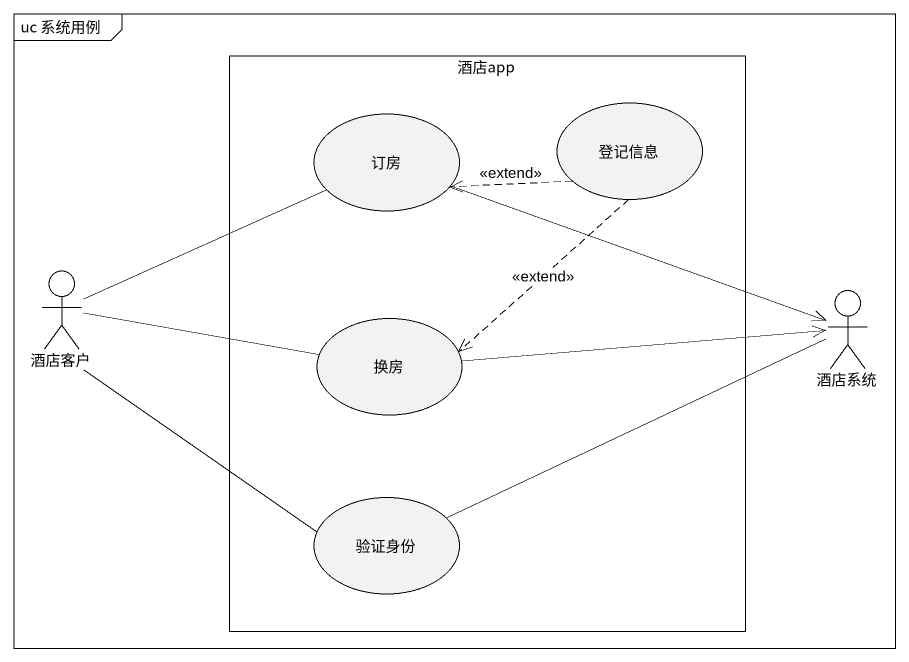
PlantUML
@startuml
mainframe uc 系统用例
rectangle 酒店app {
  usecase 登记信息
  usecase 订房
  usecase 换房
  usecase 验证身份
}
actor 酒店客户
actor 酒店系统
登记信息 .left.> 订房 : <<extend>>
登记信息 ..> 换房 : <<extend>>
订房 -right-> 酒店系统
酒店客户 -right- 订房
酒店客户 -right- 换房
酒店客户 -- 验证身份
换房 -right-> 酒店系统
验证身份 -right- 酒店系统
@enduml
